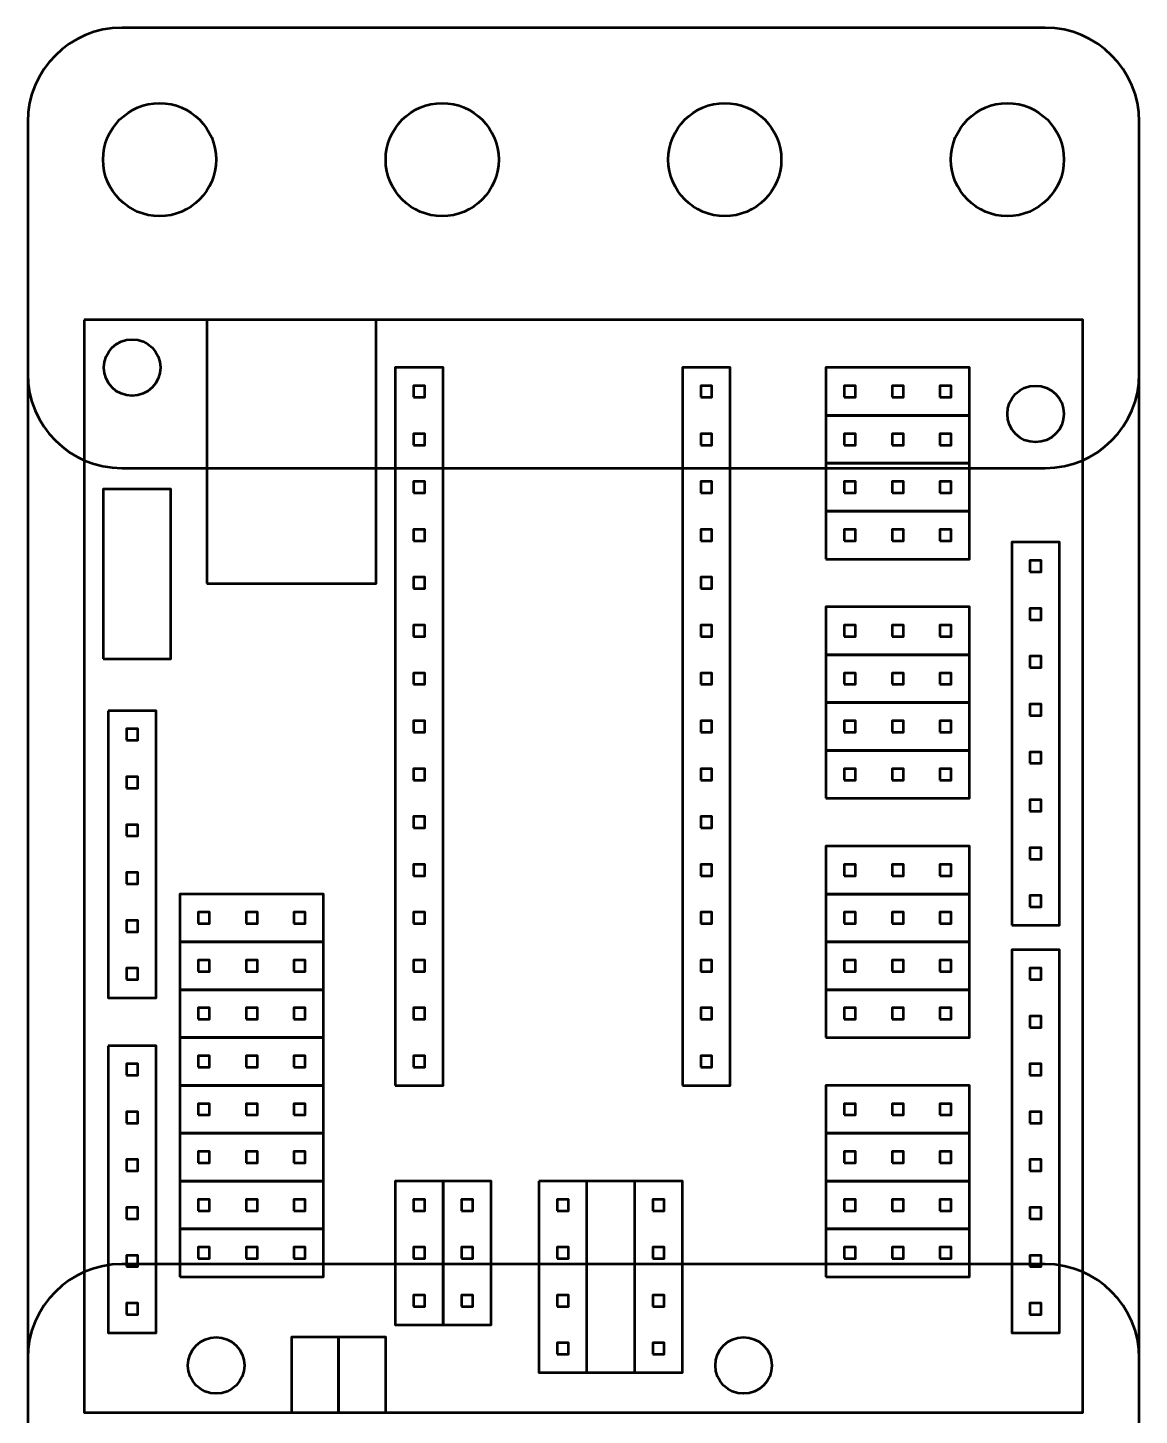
# Model space of a CAD drawing. Header units: centimetres. Extents: x -55 to 43, y -73 to 74.
# Drawn here: x -2.95 to 2.95, y -22.41 to -15.05 of the extents above; entities that cross this region are included whole.
import ezdxf

# ---------------------------------------------------------------- set-up
doc = ezdxf.new("R2010")
doc.units = ezdxf.units.CM
doc.header["$MEASUREMENT"] = 0
doc.layers.add('Layer 1', color=7, linetype='Continuous')

msp = doc.modelspace()

# ---------------------------------------------------------------- linework, layer by layer
at = {"layer": 'Layer 1', "color": 4, "lineweight": 53}
for points in [[(-2, -18), (-1.1, -18), (-1.1, -16.6), (-2, -16.6), (-2, -18)], [(-0.999, -20.66401), (-0.745, -20.66401), (-0.745, -16.85401), (-0.999, -16.85401), (-0.999, -20.66401)], [(0.525, -20.66401), (0.779, -20.66401), (0.779, -16.85401), (0.525, -16.85401), (0.525, -20.66401)], [(-0.902, -17.011), (-0.842, -17.011), (-0.842, -16.951), (-0.902, -16.951), (-0.902, -17.011)], [(0.622, -17.011), (0.682, -17.011), (0.682, -16.951), (0.622, -16.951), (0.622, -17.011)], [(-0.902, -17.265), (-0.842, -17.265), (-0.842, -17.205), (-0.902, -17.205), (-0.902, -17.265)], [(0.622, -17.265), (0.682, -17.265), (0.682, -17.205), (0.622, -17.205), (0.622, -17.265)], [(-2.55, -18.4), (-2.19, -18.4), (-2.19, -17.5), (-2.55, -17.5), (-2.55, -18.4)], [(-0.902, -17.519), (-0.842, -17.519), (-0.842, -17.459), (-0.902, -17.459), (-0.902, -17.519)], [(0.622, -17.519), (0.682, -17.519), (0.682, -17.459), (0.622, -17.459), (0.622, -17.519)], [(-0.902, -17.773), (-0.842, -17.773), (-0.842, -17.713), (-0.902, -17.713), (-0.902, -17.773)], [(0.622, -17.773), (0.682, -17.773), (0.682, -17.713), (0.622, -17.713), (0.622, -17.773)], [(2.273, -19.81325), (2.527, -19.81325), (2.527, -17.78125), (2.273, -17.78125), (2.273, -19.81325)], [(2.37, -17.93825), (2.43, -17.93825), (2.43, -17.87825), (2.37, -17.87825), (2.37, -17.93825)], [(-0.902, -18.027), (-0.842, -18.027), (-0.842, -17.967), (-0.902, -17.967), (-0.902, -18.027)], [(0.622, -18.027), (0.682, -18.027), (0.682, -17.967), (0.622, -17.967), (0.622, -18.027)], [(2.37, -18.19225), (2.43, -18.19225), (2.43, -18.13225), (2.37, -18.13225), (2.37, -18.19225)], [(-0.902, -18.281), (-0.842, -18.281), (-0.842, -18.221), (-0.902, -18.221), (-0.902, -18.281)], [(0.622, -18.281), (0.682, -18.281), (0.682, -18.221), (0.622, -18.221), (0.622, -18.281)], [(2.37, -18.44625), (2.43, -18.44625), (2.43, -18.38625), (2.37, -18.38625), (2.37, -18.44625)], [(-0.902, -18.535), (-0.842, -18.535), (-0.842, -18.475), (-0.902, -18.475), (-0.902, -18.535)], [(0.622, -18.535), (0.682, -18.535), (0.682, -18.475), (0.622, -18.475), (0.622, -18.535)], [(2.37, -18.70025), (2.43, -18.70025), (2.43, -18.64025), (2.37, -18.64025), (2.37, -18.70025)], [(-2.426, -18.832), (-2.366, -18.832), (-2.366, -18.772), (-2.426, -18.772), (-2.426, -18.832)], [(-0.902, -18.789), (-0.842, -18.789), (-0.842, -18.729), (-0.902, -18.729), (-0.902, -18.789)], [(0.622, -18.789), (0.682, -18.789), (0.682, -18.729), (0.622, -18.729), (0.622, -18.789)], [(2.37, -18.95425), (2.43, -18.95425), (2.43, -18.89425), (2.37, -18.89425), (2.37, -18.95425)], [(-0.902, -19.043), (-0.842, -19.043), (-0.842, -18.983), (-0.902, -18.983), (-0.902, -19.043)], [(0.622, -19.043), (0.682, -19.043), (0.682, -18.983), (0.622, -18.983), (0.622, -19.043)], [(-2.426, -19.086), (-2.366, -19.086), (-2.366, -19.026), (-2.426, -19.026), (-2.426, -19.086)], [(2.37, -19.20825), (2.43, -19.20825), (2.43, -19.14825), (2.37, -19.14825), (2.37, -19.20825)], [(-2.426, -19.34), (-2.366, -19.34), (-2.366, -19.28), (-2.426, -19.28), (-2.426, -19.34)], [(-0.902, -19.297), (-0.842, -19.297), (-0.842, -19.237), (-0.902, -19.237), (-0.902, -19.297)], [(0.622, -19.297), (0.682, -19.297), (0.682, -19.237), (0.622, -19.237), (0.622, -19.297)], [(2.37, -19.46225), (2.43, -19.46225), (2.43, -19.40225), (2.37, -19.40225), (2.37, -19.46225)], [(-0.902, -19.551), (-0.842, -19.551), (-0.842, -19.491), (-0.902, -19.491), (-0.902, -19.551)], [(0.622, -19.551), (0.682, -19.551), (0.682, -19.491), (0.622, -19.491), (0.622, -19.551)], [(-2.426, -19.594), (-2.366, -19.594), (-2.366, -19.534), (-2.426, -19.534), (-2.426, -19.594)], [(2.37, -19.71625), (2.43, -19.71625), (2.43, -19.65625), (2.37, -19.65625), (2.37, -19.71625)], [(-2.426, -19.848), (-2.366, -19.848), (-2.366, -19.788), (-2.426, -19.788), (-2.426, -19.848)], [(-0.902, -19.805), (-0.842, -19.805), (-0.842, -19.745), (-0.902, -19.745), (-0.902, -19.805)], [(0.622, -19.805), (0.682, -19.805), (0.682, -19.745), (0.622, -19.745), (0.622, -19.805)], [(2.273, -21.97699), (2.527, -21.97699), (2.527, -19.94499), (2.273, -19.94499), (2.273, -21.97699)], [(-0.902, -20.059), (-0.842, -20.059), (-0.842, -19.999), (-0.902, -19.999), (-0.902, -20.059)], [(0.622, -20.059), (0.682, -20.059), (0.682, -19.999), (0.622, -19.999), (0.622, -20.059)], [(-2.426, -20.102), (-2.366, -20.102), (-2.366, -20.042), (-2.426, -20.042), (-2.426, -20.102)], [(2.37, -20.10199), (2.43, -20.10199), (2.43, -20.04199), (2.37, -20.04199), (2.37, -20.10199)], [(-0.902, -20.313), (-0.842, -20.313), (-0.842, -20.253), (-0.902, -20.253), (-0.902, -20.313)], [(0.622, -20.313), (0.682, -20.313), (0.682, -20.253), (0.622, -20.253), (0.622, -20.313)], [(2.37, -20.35599), (2.43, -20.35599), (2.43, -20.29599), (2.37, -20.29599), (2.37, -20.35599)], [(-0.902, -20.567), (-0.842, -20.567), (-0.842, -20.507), (-0.902, -20.507), (-0.902, -20.567)], [(0.622, -20.567), (0.682, -20.567), (0.682, -20.507), (0.622, -20.507), (0.622, -20.567)], [(-2.426, -20.61), (-2.366, -20.61), (-2.366, -20.55), (-2.426, -20.55), (-2.426, -20.61)], [(2.37, -20.60999), (2.43, -20.60999), (2.43, -20.54999), (2.37, -20.54999), (2.37, -20.60999)], [(-2.426, -20.864), (-2.366, -20.864), (-2.366, -20.804), (-2.426, -20.804), (-2.426, -20.864)], [(2.37, -20.86399), (2.43, -20.86399), (2.43, -20.80399), (2.37, -20.80399), (2.37, -20.86399)], [(-2.426, -21.118), (-2.366, -21.118), (-2.366, -21.058), (-2.426, -21.058), (-2.426, -21.118)], [(2.37, -21.11799), (2.43, -21.11799), (2.43, -21.05799), (2.37, -21.05799), (2.37, -21.11799)], [(-0.999, -21.934), (-0.745, -21.934), (-0.745, -21.172), (-0.999, -21.172), (-0.999, -21.934)], [(-0.745, -21.934), (-0.491, -21.934), (-0.491, -21.172), (-0.745, -21.172), (-0.745, -21.934)], [(-0.902, -21.329), (-0.842, -21.329), (-0.842, -21.269), (-0.902, -21.269), (-0.902, -21.329)], [(-0.648, -21.329), (-0.588, -21.329), (-0.588, -21.269), (-0.648, -21.269), (-0.648, -21.329)], [(-0.14, -21.329), (-0.08, -21.329), (-0.08, -21.269), (-0.14, -21.269), (-0.14, -21.329)], [(0.368, -21.329), (0.428, -21.329), (0.428, -21.269), (0.368, -21.269), (0.368, -21.329)], [(-2.426, -21.372), (-2.366, -21.372), (-2.366, -21.312), (-2.426, -21.312), (-2.426, -21.372)], [(2.37, -21.37199), (2.43, -21.37199), (2.43, -21.31199), (2.37, -21.31199), (2.37, -21.37199)], [(-2.426, -21.626), (-2.366, -21.626), (-2.366, -21.566), (-2.426, -21.566), (-2.426, -21.626)], [(-0.902, -21.583), (-0.842, -21.583), (-0.842, -21.523), (-0.902, -21.523), (-0.902, -21.583)], [(-0.648, -21.583), (-0.588, -21.583), (-0.588, -21.523), (-0.648, -21.523), (-0.648, -21.583)], [(-0.14, -21.583), (-0.08, -21.583), (-0.08, -21.523), (-0.14, -21.523), (-0.14, -21.583)], [(0.368, -21.583), (0.428, -21.583), (0.428, -21.523), (0.368, -21.523), (0.368, -21.583)], [(2.37, -21.62599), (2.43, -21.62599), (2.43, -21.56599), (2.37, -21.56599), (2.37, -21.62599)], [(-0.902, -21.837), (-0.842, -21.837), (-0.842, -21.777), (-0.902, -21.777), (-0.902, -21.837)], [(-0.648, -21.837), (-0.588, -21.837), (-0.588, -21.777), (-0.648, -21.777), (-0.648, -21.837)], [(-0.14, -21.837), (-0.08, -21.837), (-0.08, -21.777), (-0.14, -21.777), (-0.14, -21.837)], [(-0.14, -21.837), (-0.08, -21.837), (-0.08, -21.777), (-0.14, -21.777), (-0.14, -21.837)], [(0.368, -21.837), (0.428, -21.837), (0.428, -21.777), (0.368, -21.777), (0.368, -21.837)], [(0.368, -21.837), (0.428, -21.837), (0.428, -21.777), (0.368, -21.777), (0.368, -21.837)], [(-2.426, -21.88), (-2.366, -21.88), (-2.366, -21.82), (-2.426, -21.82), (-2.426, -21.88)], [(2.37, -21.87999), (2.43, -21.87999), (2.43, -21.81999), (2.37, -21.81999), (2.37, -21.87999)], [(-1.55, -22.4), (-1.3, -22.4), (-1.3, -22), (-1.55, -22), (-1.55, -22.4)], [(-1.3, -22.4), (-1.05, -22.4), (-1.05, -22), (-1.3, -22), (-1.3, -22.4)], [(-0.14, -22.091), (-0.08, -22.091), (-0.08, -22.031), (-0.14, -22.031), (-0.14, -22.091)], [(0.368, -22.091), (0.428, -22.091), (0.428, -22.031), (0.368, -22.031), (0.368, -22.091)]]:
    msp.add_lwpolyline(points, close=True, dxfattribs=at)
at = {"layer": 'Layer 1', "color": 1, "lineweight": 53}
for points in [[(-2, -18), (-1.1, -18), (-1.1, -16.6), (-2, -16.6), (-2, -18)], [(-0.999, -20.66401), (-0.745, -20.66401), (-0.745, -16.85401), (-0.999, -16.85401), (-0.999, -20.66401)], [(0.525, -20.66401), (0.779, -20.66401), (0.779, -16.85401), (0.525, -16.85401), (0.525, -20.66401)], [(-2.55, -18.4), (-2.19, -18.4), (-2.19, -17.5), (-2.55, -17.5), (-2.55, -18.4)]]:
    msp.add_lwpolyline(points, close=True, dxfattribs=at)
at = {"layer": 'Layer 1', "lineweight": 53}
for centre in [(-2.24999, -15.75001), (-2.24999, -15.75001), (-0.74999, -15.75001), (-0.74999, -15.75001), (0.75001, -15.75001), (0.75001, -15.75001), (2.25001, -15.75001), (2.25001, -15.75001)]:
    msp.add_ellipse(centre, major_axis=(0, 0.30001), ratio=1, dxfattribs=at)
at = {"layer": 'Layer 1', "color": 4, "lineweight": 53}
for centre in [(-2.396, -16.854), (2.4, -17.1), (-1.95, -22.15), (0.85, -22.15)]:
    msp.add_ellipse(centre, major_axis=(0, 0.15), ratio=1, dxfattribs=at)
at = {"layer": 'Layer 1', "lineweight": 53}
for points in [[(-2.95, -23.45), (-2.95, -23.45), (-2.95, -15.55), (-2.95, -15.55), (-2.95, -15.55), (-2.95, -15.27386), (-2.72614, -15.05), (-2.45, -15.05), (-2.45, -15.05), (-2.45, -15.05), (2.45, -15.05), (2.45, -15.05), (2.45, -15.05), (2.72614, -15.05), (2.95, -15.27386), (2.95, -15.55), (2.95, -15.55), (2.95, -15.55), (2.95, -23.45), (2.95, -23.45), (2.95, -23.45), (2.95, -23.72614), (2.72614, -23.95), (2.45, -23.95), (2.45, -23.95), (2.45, -23.95), (-2.45, -23.95), (-2.45, -23.95), (-2.45, -23.95), (-2.72614, -23.95), (-2.95, -23.72614), (-2.95, -23.45)], [(-2.95, -16.8875), (-2.95, -16.8875), (-2.95, -15.55), (-2.95, -15.55), (-2.95, -15.55), (-2.95, -15.27386), (-2.72614, -15.05), (-2.45, -15.05), (-2.45, -15.05), (-2.45, -15.05), (2.45, -15.05), (2.45, -15.05), (2.45, -15.05), (2.72614, -15.05), (2.95, -15.27386), (2.95, -15.55), (2.95, -15.55), (2.95, -15.55), (2.95, -16.8875), (2.95, -16.8875), (2.95, -16.8875), (2.95, -17.16364), (2.72614, -17.3875), (2.45, -17.3875), (2.45, -17.3875), (2.45, -17.3875), (-2.45, -17.3875), (-2.45, -17.3875), (-2.45, -17.3875), (-2.72614, -17.3875), (-2.95, -17.16364), (-2.95, -16.8875)], [(-2.95, -23.45), (-2.95, -23.45), (-2.95, -22.1125), (-2.95, -22.1125), (-2.95, -22.1125), (-2.95, -21.83636), (-2.72614, -21.6125), (-2.45, -21.6125), (-2.45, -21.6125), (-2.45, -21.6125), (2.45, -21.6125), (2.45, -21.6125), (2.45, -21.6125), (2.72614, -21.6125), (2.95, -21.83636), (2.95, -22.1125), (2.95, -22.1125), (2.95, -22.1125), (2.95, -23.45), (2.95, -23.45), (2.95, -23.45), (2.95, -23.72614), (2.72614, -23.95), (2.45, -23.95), (2.45, -23.95), (2.45, -23.95), (-2.45, -23.95), (-2.45, -23.95), (-2.45, -23.95), (-2.72614, -23.95), (-2.95, -23.72614), (-2.95, -23.45)]]:
    msp.add_open_spline(points, degree=3, knots=[0, 0, 0, 0, 0.1111111, 0.1111111, 0.1111111, 0.1111111, 0.2222222, 0.2222222, 0.2222222, 0.2222222, 0.3333333, 0.3333333, 0.3333333, 0.3333333, 0.4444444, 0.4444444, 0.4444444, 0.4444444, 0.5555556, 0.5555556, 0.5555556, 0.5555556, 0.6666667, 0.6666667, 0.6666667, 0.6666667, 0.7777778, 0.7777778, 0.7777778, 0.7777778, 1, 1, 1, 1], dxfattribs=at)
at = {"layer": 'Layer 1', "color": 4, "lineweight": 53}
for points in [[(-2.65, -16.6), (-2.65, -16.6), (2.65, -16.6), (2.65, -16.6), (2.65, -16.6), (2.65, -16.6), (2.65, -22.4), (2.65, -22.4), (2.65, -22.4), (2.65, -22.4), (-2.65, -22.4), (-2.65, -22.4), (-2.65, -22.4), (-2.65, -22.4), (-2.65, -16.6), (-2.65, -16.6)], [(1.287, -17.108), (1.287, -17.108), (1.287, -16.854), (1.287, -16.854), (1.287, -16.854), (1.287, -16.854), (2.049, -16.854), (2.049, -16.854), (2.049, -16.854), (2.049, -16.854), (2.049, -17.108), (2.049, -17.108), (2.049, -17.108), (2.049, -17.108), (1.287, -17.108), (1.287, -17.108)], [(1.384, -17.011), (1.384, -17.011), (1.384, -16.951), (1.384, -16.951), (1.384, -16.951), (1.384, -16.951), (1.444, -16.951), (1.444, -16.951), (1.444, -16.951), (1.444, -16.951), (1.444, -17.011), (1.444, -17.011), (1.444, -17.011), (1.444, -17.011), (1.384, -17.011), (1.384, -17.011)], [(1.638, -17.011), (1.638, -17.011), (1.638, -16.951), (1.638, -16.951), (1.638, -16.951), (1.638, -16.951), (1.698, -16.951), (1.698, -16.951), (1.698, -16.951), (1.698, -16.951), (1.698, -17.011), (1.698, -17.011), (1.698, -17.011), (1.698, -17.011), (1.638, -17.011), (1.638, -17.011)], [(1.892, -17.011), (1.892, -17.011), (1.892, -16.951), (1.892, -16.951), (1.892, -16.951), (1.892, -16.951), (1.952, -16.951), (1.952, -16.951), (1.952, -16.951), (1.952, -16.951), (1.952, -17.011), (1.952, -17.011), (1.952, -17.011), (1.952, -17.011), (1.892, -17.011), (1.892, -17.011)], [(1.287, -17.362), (1.287, -17.362), (1.287, -17.108), (1.287, -17.108), (1.287, -17.108), (1.287, -17.108), (2.049, -17.108), (2.049, -17.108), (2.049, -17.108), (2.049, -17.108), (2.049, -17.362), (2.049, -17.362), (2.049, -17.362), (2.049, -17.362), (1.287, -17.362), (1.287, -17.362)], [(1.384, -17.265), (1.384, -17.265), (1.384, -17.205), (1.384, -17.205), (1.384, -17.205), (1.384, -17.205), (1.444, -17.205), (1.444, -17.205), (1.444, -17.205), (1.444, -17.205), (1.444, -17.265), (1.444, -17.265), (1.444, -17.265), (1.444, -17.265), (1.384, -17.265), (1.384, -17.265)], [(1.638, -17.265), (1.638, -17.265), (1.638, -17.205), (1.638, -17.205), (1.638, -17.205), (1.638, -17.205), (1.698, -17.205), (1.698, -17.205), (1.698, -17.205), (1.698, -17.205), (1.698, -17.265), (1.698, -17.265), (1.698, -17.265), (1.698, -17.265), (1.638, -17.265), (1.638, -17.265)], [(1.892, -17.265), (1.892, -17.265), (1.892, -17.205), (1.892, -17.205), (1.892, -17.205), (1.892, -17.205), (1.952, -17.205), (1.952, -17.205), (1.952, -17.205), (1.952, -17.205), (1.952, -17.265), (1.952, -17.265), (1.952, -17.265), (1.952, -17.265), (1.892, -17.265), (1.892, -17.265)], [(1.287, -17.616), (1.287, -17.616), (1.287, -17.362), (1.287, -17.362), (1.287, -17.362), (1.287, -17.362), (2.049, -17.362), (2.049, -17.362), (2.049, -17.362), (2.049, -17.362), (2.049, -17.616), (2.049, -17.616), (2.049, -17.616), (2.049, -17.616), (1.287, -17.616), (1.287, -17.616)], [(1.384, -17.519), (1.384, -17.519), (1.384, -17.459), (1.384, -17.459), (1.384, -17.459), (1.384, -17.459), (1.444, -17.459), (1.444, -17.459), (1.444, -17.459), (1.444, -17.459), (1.444, -17.519), (1.444, -17.519), (1.444, -17.519), (1.444, -17.519), (1.384, -17.519), (1.384, -17.519)], [(1.638, -17.519), (1.638, -17.519), (1.638, -17.459), (1.638, -17.459), (1.638, -17.459), (1.638, -17.459), (1.698, -17.459), (1.698, -17.459), (1.698, -17.459), (1.698, -17.459), (1.698, -17.519), (1.698, -17.519), (1.698, -17.519), (1.698, -17.519), (1.638, -17.519), (1.638, -17.519)], [(1.892, -17.519), (1.892, -17.519), (1.892, -17.459), (1.892, -17.459), (1.892, -17.459), (1.892, -17.459), (1.952, -17.459), (1.952, -17.459), (1.952, -17.459), (1.952, -17.459), (1.952, -17.519), (1.952, -17.519), (1.952, -17.519), (1.952, -17.519), (1.892, -17.519), (1.892, -17.519)], [(1.287, -17.87), (1.287, -17.87), (1.287, -17.616), (1.287, -17.616), (1.287, -17.616), (1.287, -17.616), (2.049, -17.616), (2.049, -17.616), (2.049, -17.616), (2.049, -17.616), (2.049, -17.87), (2.049, -17.87), (2.049, -17.87), (2.049, -17.87), (1.287, -17.87), (1.287, -17.87)], [(1.384, -17.773), (1.384, -17.773), (1.384, -17.713), (1.384, -17.713), (1.384, -17.713), (1.384, -17.713), (1.444, -17.713), (1.444, -17.713), (1.444, -17.713), (1.444, -17.713), (1.444, -17.773), (1.444, -17.773), (1.444, -17.773), (1.444, -17.773), (1.384, -17.773), (1.384, -17.773)], [(1.638, -17.773), (1.638, -17.773), (1.638, -17.713), (1.638, -17.713), (1.638, -17.713), (1.638, -17.713), (1.698, -17.713), (1.698, -17.713), (1.698, -17.713), (1.698, -17.713), (1.698, -17.773), (1.698, -17.773), (1.698, -17.773), (1.698, -17.773), (1.638, -17.773), (1.638, -17.773)], [(1.892, -17.773), (1.892, -17.773), (1.892, -17.713), (1.892, -17.713), (1.892, -17.713), (1.892, -17.713), (1.952, -17.713), (1.952, -17.713), (1.952, -17.713), (1.952, -17.713), (1.952, -17.773), (1.952, -17.773), (1.952, -17.773), (1.952, -17.773), (1.892, -17.773), (1.892, -17.773)], [(1.287, -18.378), (1.287, -18.378), (1.287, -18.124), (1.287, -18.124), (1.287, -18.124), (1.287, -18.124), (2.049, -18.124), (2.049, -18.124), (2.049, -18.124), (2.049, -18.124), (2.049, -18.378), (2.049, -18.378), (2.049, -18.378), (2.049, -18.378), (1.287, -18.378), (1.287, -18.378)], [(1.384, -18.281), (1.384, -18.281), (1.384, -18.221), (1.384, -18.221), (1.384, -18.221), (1.384, -18.221), (1.444, -18.221), (1.444, -18.221), (1.444, -18.221), (1.444, -18.221), (1.444, -18.281), (1.444, -18.281), (1.444, -18.281), (1.444, -18.281), (1.384, -18.281), (1.384, -18.281)], [(1.638, -18.281), (1.638, -18.281), (1.638, -18.221), (1.638, -18.221), (1.638, -18.221), (1.638, -18.221), (1.698, -18.221), (1.698, -18.221), (1.698, -18.221), (1.698, -18.221), (1.698, -18.281), (1.698, -18.281), (1.698, -18.281), (1.698, -18.281), (1.638, -18.281), (1.638, -18.281)], [(1.892, -18.281), (1.892, -18.281), (1.892, -18.221), (1.892, -18.221), (1.892, -18.221), (1.892, -18.221), (1.952, -18.221), (1.952, -18.221), (1.952, -18.221), (1.952, -18.221), (1.952, -18.281), (1.952, -18.281), (1.952, -18.281), (1.952, -18.281), (1.892, -18.281), (1.892, -18.281)], [(1.287, -18.632), (1.287, -18.632), (1.287, -18.378), (1.287, -18.378), (1.287, -18.378), (1.287, -18.378), (2.049, -18.378), (2.049, -18.378), (2.049, -18.378), (2.049, -18.378), (2.049, -18.632), (2.049, -18.632), (2.049, -18.632), (2.049, -18.632), (1.287, -18.632), (1.287, -18.632)], [(1.384, -18.535), (1.384, -18.535), (1.384, -18.475), (1.384, -18.475), (1.384, -18.475), (1.384, -18.475), (1.444, -18.475), (1.444, -18.475), (1.444, -18.475), (1.444, -18.475), (1.444, -18.535), (1.444, -18.535), (1.444, -18.535), (1.444, -18.535), (1.384, -18.535), (1.384, -18.535)], [(1.638, -18.535), (1.638, -18.535), (1.638, -18.475), (1.638, -18.475), (1.638, -18.475), (1.638, -18.475), (1.698, -18.475), (1.698, -18.475), (1.698, -18.475), (1.698, -18.475), (1.698, -18.535), (1.698, -18.535), (1.698, -18.535), (1.698, -18.535), (1.638, -18.535), (1.638, -18.535)], [(1.892, -18.535), (1.892, -18.535), (1.892, -18.475), (1.892, -18.475), (1.892, -18.475), (1.892, -18.475), (1.952, -18.475), (1.952, -18.475), (1.952, -18.475), (1.952, -18.475), (1.952, -18.535), (1.952, -18.535), (1.952, -18.535), (1.952, -18.535), (1.892, -18.535), (1.892, -18.535)], [(1.287, -18.886), (1.287, -18.886), (1.287, -18.632), (1.287, -18.632), (1.287, -18.632), (1.287, -18.632), (2.049, -18.632), (2.049, -18.632), (2.049, -18.632), (2.049, -18.632), (2.049, -18.886), (2.049, -18.886), (2.049, -18.886), (2.049, -18.886), (1.287, -18.886), (1.287, -18.886)], [(-2.523, -18.675), (-2.523, -18.675), (-2.269, -18.675), (-2.269, -18.675), (-2.269, -18.675), (-2.269, -18.675), (-2.269, -20.199), (-2.269, -20.199), (-2.269, -20.199), (-2.269, -20.199), (-2.523, -20.199), (-2.523, -20.199), (-2.523, -20.199), (-2.523, -20.199), (-2.523, -18.675), (-2.523, -18.675)], [(1.384, -18.789), (1.384, -18.789), (1.384, -18.729), (1.384, -18.729), (1.384, -18.729), (1.384, -18.729), (1.444, -18.729), (1.444, -18.729), (1.444, -18.729), (1.444, -18.729), (1.444, -18.789), (1.444, -18.789), (1.444, -18.789), (1.444, -18.789), (1.384, -18.789), (1.384, -18.789)], [(1.638, -18.789), (1.638, -18.789), (1.638, -18.729), (1.638, -18.729), (1.638, -18.729), (1.638, -18.729), (1.698, -18.729), (1.698, -18.729), (1.698, -18.729), (1.698, -18.729), (1.698, -18.789), (1.698, -18.789), (1.698, -18.789), (1.698, -18.789), (1.638, -18.789), (1.638, -18.789)], [(1.892, -18.789), (1.892, -18.789), (1.892, -18.729), (1.892, -18.729), (1.892, -18.729), (1.892, -18.729), (1.952, -18.729), (1.952, -18.729), (1.952, -18.729), (1.952, -18.729), (1.952, -18.789), (1.952, -18.789), (1.952, -18.789), (1.952, -18.789), (1.892, -18.789), (1.892, -18.789)], [(1.287, -19.14), (1.287, -19.14), (1.287, -18.886), (1.287, -18.886), (1.287, -18.886), (1.287, -18.886), (2.049, -18.886), (2.049, -18.886), (2.049, -18.886), (2.049, -18.886), (2.049, -19.14), (2.049, -19.14), (2.049, -19.14), (2.049, -19.14), (1.287, -19.14), (1.287, -19.14)], [(1.384, -19.043), (1.384, -19.043), (1.384, -18.983), (1.384, -18.983), (1.384, -18.983), (1.384, -18.983), (1.444, -18.983), (1.444, -18.983), (1.444, -18.983), (1.444, -18.983), (1.444, -19.043), (1.444, -19.043), (1.444, -19.043), (1.444, -19.043), (1.384, -19.043), (1.384, -19.043)], [(1.638, -19.043), (1.638, -19.043), (1.638, -18.983), (1.638, -18.983), (1.638, -18.983), (1.638, -18.983), (1.698, -18.983), (1.698, -18.983), (1.698, -18.983), (1.698, -18.983), (1.698, -19.043), (1.698, -19.043), (1.698, -19.043), (1.698, -19.043), (1.638, -19.043), (1.638, -19.043)], [(1.892, -19.043), (1.892, -19.043), (1.892, -18.983), (1.892, -18.983), (1.892, -18.983), (1.892, -18.983), (1.952, -18.983), (1.952, -18.983), (1.952, -18.983), (1.952, -18.983), (1.952, -19.043), (1.952, -19.043), (1.952, -19.043), (1.952, -19.043), (1.892, -19.043), (1.892, -19.043)], [(1.287, -19.648), (1.287, -19.648), (1.287, -19.394), (1.287, -19.394), (1.287, -19.394), (1.287, -19.394), (2.049, -19.394), (2.049, -19.394), (2.049, -19.394), (2.049, -19.394), (2.049, -19.648), (2.049, -19.648), (2.049, -19.648), (2.049, -19.648), (1.287, -19.648), (1.287, -19.648)], [(1.384, -19.551), (1.384, -19.551), (1.384, -19.491), (1.384, -19.491), (1.384, -19.491), (1.384, -19.491), (1.444, -19.491), (1.444, -19.491), (1.444, -19.491), (1.444, -19.491), (1.444, -19.551), (1.444, -19.551), (1.444, -19.551), (1.444, -19.551), (1.384, -19.551), (1.384, -19.551)], [(1.638, -19.551), (1.638, -19.551), (1.638, -19.491), (1.638, -19.491), (1.638, -19.491), (1.638, -19.491), (1.698, -19.491), (1.698, -19.491), (1.698, -19.491), (1.698, -19.491), (1.698, -19.551), (1.698, -19.551), (1.698, -19.551), (1.698, -19.551), (1.638, -19.551), (1.638, -19.551)], [(1.892, -19.551), (1.892, -19.551), (1.892, -19.491), (1.892, -19.491), (1.892, -19.491), (1.892, -19.491), (1.952, -19.491), (1.952, -19.491), (1.952, -19.491), (1.952, -19.491), (1.952, -19.551), (1.952, -19.551), (1.952, -19.551), (1.952, -19.551), (1.892, -19.551), (1.892, -19.551)], [(-2.142, -19.902), (-2.142, -19.902), (-2.142, -19.648), (-2.142, -19.648), (-2.142, -19.648), (-2.142, -19.648), (-1.38, -19.648), (-1.38, -19.648), (-1.38, -19.648), (-1.38, -19.648), (-1.38, -19.902), (-1.38, -19.902), (-1.38, -19.902), (-1.38, -19.902), (-2.142, -19.902), (-2.142, -19.902)], [(1.287, -19.902), (1.287, -19.902), (1.287, -19.648), (1.287, -19.648), (1.287, -19.648), (1.287, -19.648), (2.049, -19.648), (2.049, -19.648), (2.049, -19.648), (2.049, -19.648), (2.049, -19.902), (2.049, -19.902), (2.049, -19.902), (2.049, -19.902), (1.287, -19.902), (1.287, -19.902)], [(-2.045, -19.805), (-2.045, -19.805), (-2.045, -19.745), (-2.045, -19.745), (-2.045, -19.745), (-2.045, -19.745), (-1.985, -19.745), (-1.985, -19.745), (-1.985, -19.745), (-1.985, -19.745), (-1.985, -19.805), (-1.985, -19.805), (-1.985, -19.805), (-1.985, -19.805), (-2.045, -19.805), (-2.045, -19.805)], [(-1.791, -19.805), (-1.791, -19.805), (-1.791, -19.745), (-1.791, -19.745), (-1.791, -19.745), (-1.791, -19.745), (-1.731, -19.745), (-1.731, -19.745), (-1.731, -19.745), (-1.731, -19.745), (-1.731, -19.805), (-1.731, -19.805), (-1.731, -19.805), (-1.731, -19.805), (-1.791, -19.805), (-1.791, -19.805)], [(-1.537, -19.805), (-1.537, -19.805), (-1.537, -19.745), (-1.537, -19.745), (-1.537, -19.745), (-1.537, -19.745), (-1.477, -19.745), (-1.477, -19.745), (-1.477, -19.745), (-1.477, -19.745), (-1.477, -19.805), (-1.477, -19.805), (-1.477, -19.805), (-1.477, -19.805), (-1.537, -19.805), (-1.537, -19.805)], [(1.384, -19.805), (1.384, -19.805), (1.384, -19.745), (1.384, -19.745), (1.384, -19.745), (1.384, -19.745), (1.444, -19.745), (1.444, -19.745), (1.444, -19.745), (1.444, -19.745), (1.444, -19.805), (1.444, -19.805), (1.444, -19.805), (1.444, -19.805), (1.384, -19.805), (1.384, -19.805)], [(1.638, -19.805), (1.638, -19.805), (1.638, -19.745), (1.638, -19.745), (1.638, -19.745), (1.638, -19.745), (1.698, -19.745), (1.698, -19.745), (1.698, -19.745), (1.698, -19.745), (1.698, -19.805), (1.698, -19.805), (1.698, -19.805), (1.698, -19.805), (1.638, -19.805), (1.638, -19.805)], [(1.892, -19.805), (1.892, -19.805), (1.892, -19.745), (1.892, -19.745), (1.892, -19.745), (1.892, -19.745), (1.952, -19.745), (1.952, -19.745), (1.952, -19.745), (1.952, -19.745), (1.952, -19.805), (1.952, -19.805), (1.952, -19.805), (1.952, -19.805), (1.892, -19.805), (1.892, -19.805)], [(-2.142, -20.156), (-2.142, -20.156), (-2.142, -19.902), (-2.142, -19.902), (-2.142, -19.902), (-2.142, -19.902), (-1.38, -19.902), (-1.38, -19.902), (-1.38, -19.902), (-1.38, -19.902), (-1.38, -20.156), (-1.38, -20.156), (-1.38, -20.156), (-1.38, -20.156), (-2.142, -20.156), (-2.142, -20.156)], [(1.287, -20.156), (1.287, -20.156), (1.287, -19.902), (1.287, -19.902), (1.287, -19.902), (1.287, -19.902), (2.049, -19.902), (2.049, -19.902), (2.049, -19.902), (2.049, -19.902), (2.049, -20.156), (2.049, -20.156), (2.049, -20.156), (2.049, -20.156), (1.287, -20.156), (1.287, -20.156)], [(-2.045, -20.059), (-2.045, -20.059), (-2.045, -19.999), (-2.045, -19.999), (-2.045, -19.999), (-2.045, -19.999), (-1.985, -19.999), (-1.985, -19.999), (-1.985, -19.999), (-1.985, -19.999), (-1.985, -20.059), (-1.985, -20.059), (-1.985, -20.059), (-1.985, -20.059), (-2.045, -20.059), (-2.045, -20.059)], [(-1.791, -20.059), (-1.791, -20.059), (-1.791, -19.999), (-1.791, -19.999), (-1.791, -19.999), (-1.791, -19.999), (-1.731, -19.999), (-1.731, -19.999), (-1.731, -19.999), (-1.731, -19.999), (-1.731, -20.059), (-1.731, -20.059), (-1.731, -20.059), (-1.731, -20.059), (-1.791, -20.059), (-1.791, -20.059)], [(-1.537, -20.059), (-1.537, -20.059), (-1.537, -19.999), (-1.537, -19.999), (-1.537, -19.999), (-1.537, -19.999), (-1.477, -19.999), (-1.477, -19.999), (-1.477, -19.999), (-1.477, -19.999), (-1.477, -20.059), (-1.477, -20.059), (-1.477, -20.059), (-1.477, -20.059), (-1.537, -20.059), (-1.537, -20.059)], [(1.384, -20.059), (1.384, -20.059), (1.384, -19.999), (1.384, -19.999), (1.384, -19.999), (1.384, -19.999), (1.444, -19.999), (1.444, -19.999), (1.444, -19.999), (1.444, -19.999), (1.444, -20.059), (1.444, -20.059), (1.444, -20.059), (1.444, -20.059), (1.384, -20.059), (1.384, -20.059)], [(1.638, -20.059), (1.638, -20.059), (1.638, -19.999), (1.638, -19.999), (1.638, -19.999), (1.638, -19.999), (1.698, -19.999), (1.698, -19.999), (1.698, -19.999), (1.698, -19.999), (1.698, -20.059), (1.698, -20.059), (1.698, -20.059), (1.698, -20.059), (1.638, -20.059), (1.638, -20.059)], [(1.892, -20.059), (1.892, -20.059), (1.892, -19.999), (1.892, -19.999), (1.892, -19.999), (1.892, -19.999), (1.952, -19.999), (1.952, -19.999), (1.952, -19.999), (1.952, -19.999), (1.952, -20.059), (1.952, -20.059), (1.952, -20.059), (1.952, -20.059), (1.892, -20.059), (1.892, -20.059)], [(-2.142, -20.41), (-2.142, -20.41), (-2.142, -20.156), (-2.142, -20.156), (-2.142, -20.156), (-2.142, -20.156), (-1.38, -20.156), (-1.38, -20.156), (-1.38, -20.156), (-1.38, -20.156), (-1.38, -20.41), (-1.38, -20.41), (-1.38, -20.41), (-1.38, -20.41), (-2.142, -20.41), (-2.142, -20.41)], [(1.287, -20.41), (1.287, -20.41), (1.287, -20.156), (1.287, -20.156), (1.287, -20.156), (1.287, -20.156), (2.049, -20.156), (2.049, -20.156), (2.049, -20.156), (2.049, -20.156), (2.049, -20.41), (2.049, -20.41), (2.049, -20.41), (2.049, -20.41), (1.287, -20.41), (1.287, -20.41)], [(-2.045, -20.313), (-2.045, -20.313), (-2.045, -20.253), (-2.045, -20.253), (-2.045, -20.253), (-2.045, -20.253), (-1.985, -20.253), (-1.985, -20.253), (-1.985, -20.253), (-1.985, -20.253), (-1.985, -20.313), (-1.985, -20.313), (-1.985, -20.313), (-1.985, -20.313), (-2.045, -20.313), (-2.045, -20.313)], [(-1.791, -20.313), (-1.791, -20.313), (-1.791, -20.253), (-1.791, -20.253), (-1.791, -20.253), (-1.791, -20.253), (-1.731, -20.253), (-1.731, -20.253), (-1.731, -20.253), (-1.731, -20.253), (-1.731, -20.313), (-1.731, -20.313), (-1.731, -20.313), (-1.731, -20.313), (-1.791, -20.313), (-1.791, -20.313)], [(-1.537, -20.313), (-1.537, -20.313), (-1.537, -20.253), (-1.537, -20.253), (-1.537, -20.253), (-1.537, -20.253), (-1.477, -20.253), (-1.477, -20.253), (-1.477, -20.253), (-1.477, -20.253), (-1.477, -20.313), (-1.477, -20.313), (-1.477, -20.313), (-1.477, -20.313), (-1.537, -20.313), (-1.537, -20.313)], [(1.384, -20.313), (1.384, -20.313), (1.384, -20.253), (1.384, -20.253), (1.384, -20.253), (1.384, -20.253), (1.444, -20.253), (1.444, -20.253), (1.444, -20.253), (1.444, -20.253), (1.444, -20.313), (1.444, -20.313), (1.444, -20.313), (1.444, -20.313), (1.384, -20.313), (1.384, -20.313)], [(1.638, -20.313), (1.638, -20.313), (1.638, -20.253), (1.638, -20.253), (1.638, -20.253), (1.638, -20.253), (1.698, -20.253), (1.698, -20.253), (1.698, -20.253), (1.698, -20.253), (1.698, -20.313), (1.698, -20.313), (1.698, -20.313), (1.698, -20.313), (1.638, -20.313), (1.638, -20.313)], [(1.892, -20.313), (1.892, -20.313), (1.892, -20.253), (1.892, -20.253), (1.892, -20.253), (1.892, -20.253), (1.952, -20.253), (1.952, -20.253), (1.952, -20.253), (1.952, -20.253), (1.952, -20.313), (1.952, -20.313), (1.952, -20.313), (1.952, -20.313), (1.892, -20.313), (1.892, -20.313)], [(-2.523, -20.453), (-2.523, -20.453), (-2.269, -20.453), (-2.269, -20.453), (-2.269, -20.453), (-2.269, -20.453), (-2.269, -21.977), (-2.269, -21.977), (-2.269, -21.977), (-2.269, -21.977), (-2.523, -21.977), (-2.523, -21.977), (-2.523, -21.977), (-2.523, -21.977), (-2.523, -20.453), (-2.523, -20.453)], [(-2.142, -20.664), (-2.142, -20.664), (-2.142, -20.41), (-2.142, -20.41), (-2.142, -20.41), (-2.142, -20.41), (-1.38, -20.41), (-1.38, -20.41), (-1.38, -20.41), (-1.38, -20.41), (-1.38, -20.664), (-1.38, -20.664), (-1.38, -20.664), (-1.38, -20.664), (-2.142, -20.664), (-2.142, -20.664)], [(-2.045, -20.567), (-2.045, -20.567), (-2.045, -20.507), (-2.045, -20.507), (-2.045, -20.507), (-2.045, -20.507), (-1.985, -20.507), (-1.985, -20.507), (-1.985, -20.507), (-1.985, -20.507), (-1.985, -20.567), (-1.985, -20.567), (-1.985, -20.567), (-1.985, -20.567), (-2.045, -20.567), (-2.045, -20.567)], [(-1.791, -20.567), (-1.791, -20.567), (-1.791, -20.507), (-1.791, -20.507), (-1.791, -20.507), (-1.791, -20.507), (-1.731, -20.507), (-1.731, -20.507), (-1.731, -20.507), (-1.731, -20.507), (-1.731, -20.567), (-1.731, -20.567), (-1.731, -20.567), (-1.731, -20.567), (-1.791, -20.567), (-1.791, -20.567)], [(-1.537, -20.567), (-1.537, -20.567), (-1.537, -20.507), (-1.537, -20.507), (-1.537, -20.507), (-1.537, -20.507), (-1.477, -20.507), (-1.477, -20.507), (-1.477, -20.507), (-1.477, -20.507), (-1.477, -20.567), (-1.477, -20.567), (-1.477, -20.567), (-1.477, -20.567), (-1.537, -20.567), (-1.537, -20.567)], [(-2.142, -20.918), (-2.142, -20.918), (-2.142, -20.664), (-2.142, -20.664), (-2.142, -20.664), (-2.142, -20.664), (-1.38, -20.664), (-1.38, -20.664), (-1.38, -20.664), (-1.38, -20.664), (-1.38, -20.918), (-1.38, -20.918), (-1.38, -20.918), (-1.38, -20.918), (-2.142, -20.918), (-2.142, -20.918)], [(1.287, -20.918), (1.287, -20.918), (1.287, -20.664), (1.287, -20.664), (1.287, -20.664), (1.287, -20.664), (2.049, -20.664), (2.049, -20.664), (2.049, -20.664), (2.049, -20.664), (2.049, -20.918), (2.049, -20.918), (2.049, -20.918), (2.049, -20.918), (1.287, -20.918), (1.287, -20.918)], [(-2.045, -20.821), (-2.045, -20.821), (-2.045, -20.761), (-2.045, -20.761), (-2.045, -20.761), (-2.045, -20.761), (-1.985, -20.761), (-1.985, -20.761), (-1.985, -20.761), (-1.985, -20.761), (-1.985, -20.821), (-1.985, -20.821), (-1.985, -20.821), (-1.985, -20.821), (-2.045, -20.821), (-2.045, -20.821)], [(-1.791, -20.821), (-1.791, -20.821), (-1.791, -20.761), (-1.791, -20.761), (-1.791, -20.761), (-1.791, -20.761), (-1.731, -20.761), (-1.731, -20.761), (-1.731, -20.761), (-1.731, -20.761), (-1.731, -20.821), (-1.731, -20.821), (-1.731, -20.821), (-1.731, -20.821), (-1.791, -20.821), (-1.791, -20.821)], [(-1.537, -20.821), (-1.537, -20.821), (-1.537, -20.761), (-1.537, -20.761), (-1.537, -20.761), (-1.537, -20.761), (-1.477, -20.761), (-1.477, -20.761), (-1.477, -20.761), (-1.477, -20.761), (-1.477, -20.821), (-1.477, -20.821), (-1.477, -20.821), (-1.477, -20.821), (-1.537, -20.821), (-1.537, -20.821)], [(1.384, -20.821), (1.384, -20.821), (1.384, -20.761), (1.384, -20.761), (1.384, -20.761), (1.384, -20.761), (1.444, -20.761), (1.444, -20.761), (1.444, -20.761), (1.444, -20.761), (1.444, -20.821), (1.444, -20.821), (1.444, -20.821), (1.444, -20.821), (1.384, -20.821), (1.384, -20.821)], [(1.638, -20.821), (1.638, -20.821), (1.638, -20.761), (1.638, -20.761), (1.638, -20.761), (1.638, -20.761), (1.698, -20.761), (1.698, -20.761), (1.698, -20.761), (1.698, -20.761), (1.698, -20.821), (1.698, -20.821), (1.698, -20.821), (1.698, -20.821), (1.638, -20.821), (1.638, -20.821)], [(1.892, -20.821), (1.892, -20.821), (1.892, -20.761), (1.892, -20.761), (1.892, -20.761), (1.892, -20.761), (1.952, -20.761), (1.952, -20.761), (1.952, -20.761), (1.952, -20.761), (1.952, -20.821), (1.952, -20.821), (1.952, -20.821), (1.952, -20.821), (1.892, -20.821), (1.892, -20.821)], [(-2.142, -21.172), (-2.142, -21.172), (-2.142, -20.918), (-2.142, -20.918), (-2.142, -20.918), (-2.142, -20.918), (-1.38, -20.918), (-1.38, -20.918), (-1.38, -20.918), (-1.38, -20.918), (-1.38, -21.172), (-1.38, -21.172), (-1.38, -21.172), (-1.38, -21.172), (-2.142, -21.172), (-2.142, -21.172)], [(1.287, -21.172), (1.287, -21.172), (1.287, -20.918), (1.287, -20.918), (1.287, -20.918), (1.287, -20.918), (2.049, -20.918), (2.049, -20.918), (2.049, -20.918), (2.049, -20.918), (2.049, -21.172), (2.049, -21.172), (2.049, -21.172), (2.049, -21.172), (1.287, -21.172), (1.287, -21.172)], [(-2.045, -21.075), (-2.045, -21.075), (-2.045, -21.015), (-2.045, -21.015), (-2.045, -21.015), (-2.045, -21.015), (-1.985, -21.015), (-1.985, -21.015), (-1.985, -21.015), (-1.985, -21.015), (-1.985, -21.075), (-1.985, -21.075), (-1.985, -21.075), (-1.985, -21.075), (-2.045, -21.075), (-2.045, -21.075)], [(-1.791, -21.075), (-1.791, -21.075), (-1.791, -21.015), (-1.791, -21.015), (-1.791, -21.015), (-1.791, -21.015), (-1.731, -21.015), (-1.731, -21.015), (-1.731, -21.015), (-1.731, -21.015), (-1.731, -21.075), (-1.731, -21.075), (-1.731, -21.075), (-1.731, -21.075), (-1.791, -21.075), (-1.791, -21.075)], [(-1.537, -21.075), (-1.537, -21.075), (-1.537, -21.015), (-1.537, -21.015), (-1.537, -21.015), (-1.537, -21.015), (-1.477, -21.015), (-1.477, -21.015), (-1.477, -21.015), (-1.477, -21.015), (-1.477, -21.075), (-1.477, -21.075), (-1.477, -21.075), (-1.477, -21.075), (-1.537, -21.075), (-1.537, -21.075)], [(1.384, -21.075), (1.384, -21.075), (1.384, -21.015), (1.384, -21.015), (1.384, -21.015), (1.384, -21.015), (1.444, -21.015), (1.444, -21.015), (1.444, -21.015), (1.444, -21.015), (1.444, -21.075), (1.444, -21.075), (1.444, -21.075), (1.444, -21.075), (1.384, -21.075), (1.384, -21.075)], [(1.638, -21.075), (1.638, -21.075), (1.638, -21.015), (1.638, -21.015), (1.638, -21.015), (1.638, -21.015), (1.698, -21.015), (1.698, -21.015), (1.698, -21.015), (1.698, -21.015), (1.698, -21.075), (1.698, -21.075), (1.698, -21.075), (1.698, -21.075), (1.638, -21.075), (1.638, -21.075)], [(1.892, -21.075), (1.892, -21.075), (1.892, -21.015), (1.892, -21.015), (1.892, -21.015), (1.892, -21.015), (1.952, -21.015), (1.952, -21.015), (1.952, -21.015), (1.952, -21.015), (1.952, -21.075), (1.952, -21.075), (1.952, -21.075), (1.952, -21.075), (1.892, -21.075), (1.892, -21.075)], [(-2.142, -21.426), (-2.142, -21.426), (-2.142, -21.172), (-2.142, -21.172), (-2.142, -21.172), (-2.142, -21.172), (-1.38, -21.172), (-1.38, -21.172), (-1.38, -21.172), (-1.38, -21.172), (-1.38, -21.426), (-1.38, -21.426), (-1.38, -21.426), (-1.38, -21.426), (-2.142, -21.426), (-2.142, -21.426)], [(-0.237, -21.172), (-0.237, -21.172), (0.017, -21.172), (0.017, -21.172), (0.017, -21.172), (0.017, -21.172), (0.017, -22.188), (0.017, -22.188), (0.017, -22.188), (0.017, -22.188), (-0.237, -22.188), (-0.237, -22.188), (-0.237, -22.188), (-0.237, -22.188), (-0.237, -21.172), (-0.237, -21.172)], [(0.271, -21.172), (0.271, -21.172), (0.525, -21.172), (0.525, -21.172), (0.525, -21.172), (0.525, -21.172), (0.525, -22.188), (0.525, -22.188), (0.525, -22.188), (0.525, -22.188), (0.271, -22.188), (0.271, -22.188), (0.271, -22.188), (0.271, -22.188), (0.271, -21.172), (0.271, -21.172)], [(1.287, -21.426), (1.287, -21.426), (1.287, -21.172), (1.287, -21.172), (1.287, -21.172), (1.287, -21.172), (2.049, -21.172), (2.049, -21.172), (2.049, -21.172), (2.049, -21.172), (2.049, -21.426), (2.049, -21.426), (2.049, -21.426), (2.049, -21.426), (1.287, -21.426), (1.287, -21.426)], [(-2.045, -21.329), (-2.045, -21.329), (-2.045, -21.269), (-2.045, -21.269), (-2.045, -21.269), (-2.045, -21.269), (-1.985, -21.269), (-1.985, -21.269), (-1.985, -21.269), (-1.985, -21.269), (-1.985, -21.329), (-1.985, -21.329), (-1.985, -21.329), (-1.985, -21.329), (-2.045, -21.329), (-2.045, -21.329)], [(-1.791, -21.329), (-1.791, -21.329), (-1.791, -21.269), (-1.791, -21.269), (-1.791, -21.269), (-1.791, -21.269), (-1.731, -21.269), (-1.731, -21.269), (-1.731, -21.269), (-1.731, -21.269), (-1.731, -21.329), (-1.731, -21.329), (-1.731, -21.329), (-1.731, -21.329), (-1.791, -21.329), (-1.791, -21.329)], [(-1.537, -21.329), (-1.537, -21.329), (-1.537, -21.269), (-1.537, -21.269), (-1.537, -21.269), (-1.537, -21.269), (-1.477, -21.269), (-1.477, -21.269), (-1.477, -21.269), (-1.477, -21.269), (-1.477, -21.329), (-1.477, -21.329), (-1.477, -21.329), (-1.477, -21.329), (-1.537, -21.329), (-1.537, -21.329)], [(1.384, -21.329), (1.384, -21.329), (1.384, -21.269), (1.384, -21.269), (1.384, -21.269), (1.384, -21.269), (1.444, -21.269), (1.444, -21.269), (1.444, -21.269), (1.444, -21.269), (1.444, -21.329), (1.444, -21.329), (1.444, -21.329), (1.444, -21.329), (1.384, -21.329), (1.384, -21.329)], [(1.638, -21.329), (1.638, -21.329), (1.638, -21.269), (1.638, -21.269), (1.638, -21.269), (1.638, -21.269), (1.698, -21.269), (1.698, -21.269), (1.698, -21.269), (1.698, -21.269), (1.698, -21.329), (1.698, -21.329), (1.698, -21.329), (1.698, -21.329), (1.638, -21.329), (1.638, -21.329)], [(1.892, -21.329), (1.892, -21.329), (1.892, -21.269), (1.892, -21.269), (1.892, -21.269), (1.892, -21.269), (1.952, -21.269), (1.952, -21.269), (1.952, -21.269), (1.952, -21.269), (1.952, -21.329), (1.952, -21.329), (1.952, -21.329), (1.952, -21.329), (1.892, -21.329), (1.892, -21.329)], [(-2.142, -21.68), (-2.142, -21.68), (-2.142, -21.426), (-2.142, -21.426), (-2.142, -21.426), (-2.142, -21.426), (-1.38, -21.426), (-1.38, -21.426), (-1.38, -21.426), (-1.38, -21.426), (-1.38, -21.68), (-1.38, -21.68), (-1.38, -21.68), (-1.38, -21.68), (-2.142, -21.68), (-2.142, -21.68)], [(1.287, -21.68), (1.287, -21.68), (1.287, -21.426), (1.287, -21.426), (1.287, -21.426), (1.287, -21.426), (2.049, -21.426), (2.049, -21.426), (2.049, -21.426), (2.049, -21.426), (2.049, -21.68), (2.049, -21.68), (2.049, -21.68), (2.049, -21.68), (1.287, -21.68), (1.287, -21.68)], [(-2.045, -21.583), (-2.045, -21.583), (-2.045, -21.523), (-2.045, -21.523), (-2.045, -21.523), (-2.045, -21.523), (-1.985, -21.523), (-1.985, -21.523), (-1.985, -21.523), (-1.985, -21.523), (-1.985, -21.583), (-1.985, -21.583), (-1.985, -21.583), (-1.985, -21.583), (-2.045, -21.583), (-2.045, -21.583)], [(-1.791, -21.583), (-1.791, -21.583), (-1.791, -21.523), (-1.791, -21.523), (-1.791, -21.523), (-1.791, -21.523), (-1.731, -21.523), (-1.731, -21.523), (-1.731, -21.523), (-1.731, -21.523), (-1.731, -21.583), (-1.731, -21.583), (-1.731, -21.583), (-1.731, -21.583), (-1.791, -21.583), (-1.791, -21.583)], [(-1.537, -21.583), (-1.537, -21.583), (-1.537, -21.523), (-1.537, -21.523), (-1.537, -21.523), (-1.537, -21.523), (-1.477, -21.523), (-1.477, -21.523), (-1.477, -21.523), (-1.477, -21.523), (-1.477, -21.583), (-1.477, -21.583), (-1.477, -21.583), (-1.477, -21.583), (-1.537, -21.583), (-1.537, -21.583)], [(1.384, -21.583), (1.384, -21.583), (1.384, -21.523), (1.384, -21.523), (1.384, -21.523), (1.384, -21.523), (1.444, -21.523), (1.444, -21.523), (1.444, -21.523), (1.444, -21.523), (1.444, -21.583), (1.444, -21.583), (1.444, -21.583), (1.444, -21.583), (1.384, -21.583), (1.384, -21.583)], [(1.638, -21.583), (1.638, -21.583), (1.638, -21.523), (1.638, -21.523), (1.638, -21.523), (1.638, -21.523), (1.698, -21.523), (1.698, -21.523), (1.698, -21.523), (1.698, -21.523), (1.698, -21.583), (1.698, -21.583), (1.698, -21.583), (1.698, -21.583), (1.638, -21.583), (1.638, -21.583)], [(1.892, -21.583), (1.892, -21.583), (1.892, -21.523), (1.892, -21.523), (1.892, -21.523), (1.892, -21.523), (1.952, -21.523), (1.952, -21.523), (1.952, -21.523), (1.952, -21.523), (1.952, -21.583), (1.952, -21.583), (1.952, -21.583), (1.952, -21.583), (1.892, -21.583), (1.892, -21.583)]]:
    msp.add_open_spline(points, degree=3, knots=[0, 0, 0, 0, 0.2, 0.2, 0.2, 0.2, 0.4, 0.4, 0.4, 0.4, 0.6, 0.6, 0.6, 0.6, 1, 1, 1, 1], dxfattribs=at)
at = {"layer": 'Layer 1', "color": 1, "lineweight": 53}
for points in [[(1.287, -17.87), (1.287, -17.87), (1.287, -16.854), (1.287, -16.854), (1.287, -16.854), (1.287, -16.854), (2.049, -16.854), (2.049, -16.854), (2.049, -16.854), (2.049, -16.854), (2.049, -17.87), (2.049, -17.87), (2.049, -17.87), (2.049, -17.87), (1.287, -17.87), (1.287, -17.87)], [(-2.142, -21.68), (-2.142, -21.68), (-2.142, -19.648), (-2.142, -19.648), (-2.142, -19.648), (-2.142, -19.648), (-1.38, -19.648), (-1.38, -19.648), (-1.38, -19.648), (-1.38, -19.648), (-1.38, -21.68), (-1.38, -21.68), (-1.38, -21.68), (-1.38, -21.68), (-2.142, -21.68), (-2.142, -21.68)], [(2.273, -19.94499), (2.273, -19.94499), (2.527, -19.94499), (2.527, -19.94499), (2.527, -19.94499), (2.527, -19.94499), (2.527, -21.97699), (2.527, -21.97699), (2.527, -21.97699), (2.527, -21.97699), (2.273, -21.97699), (2.273, -21.97699), (2.273, -21.97699), (2.273, -21.97699), (2.273, -19.94499), (2.273, -19.94499)], [(-2.523, -20.453), (-2.523, -20.453), (-2.269, -20.453), (-2.269, -20.453), (-2.269, -20.453), (-2.269, -20.453), (-2.269, -21.977), (-2.269, -21.977), (-2.269, -21.977), (-2.269, -21.977), (-2.523, -21.977), (-2.523, -21.977), (-2.523, -21.977), (-2.523, -21.977), (-2.523, -20.453), (-2.523, -20.453)], [(1.287, -21.68), (1.287, -21.68), (1.287, -20.664), (1.287, -20.664), (1.287, -20.664), (1.287, -20.664), (2.049, -20.664), (2.049, -20.664), (2.049, -20.664), (2.049, -20.664), (2.049, -21.68), (2.049, -21.68), (2.049, -21.68), (2.049, -21.68), (1.287, -21.68), (1.287, -21.68)], [(-0.999, -21.172), (-0.999, -21.172), (-0.491, -21.172), (-0.491, -21.172), (-0.491, -21.172), (-0.491, -21.172), (-0.491, -21.934), (-0.491, -21.934), (-0.491, -21.934), (-0.491, -21.934), (-0.999, -21.934), (-0.999, -21.934), (-0.999, -21.934), (-0.999, -21.934), (-0.999, -21.172), (-0.999, -21.172)], [(-0.237, -21.172), (-0.237, -21.172), (0.525, -21.172), (0.525, -21.172), (0.525, -21.172), (0.525, -21.172), (0.525, -22.188), (0.525, -22.188), (0.525, -22.188), (0.525, -22.188), (-0.237, -22.188), (-0.237, -22.188), (-0.237, -22.188), (-0.237, -22.188), (-0.237, -21.172), (-0.237, -21.172)], [(-1.55, -22), (-1.55, -22), (-1.05, -22), (-1.05, -22), (-1.05, -22), (-1.05, -22), (-1.05, -22.4), (-1.05, -22.4), (-1.05, -22.4), (-1.05, -22.4), (-1.55, -22.4), (-1.55, -22.4), (-1.55, -22.4), (-1.55, -22.4), (-1.55, -22), (-1.55, -22)]]:
    msp.add_open_spline(points, degree=3, knots=[0, 0, 0, 0, 0.2, 0.2, 0.2, 0.2, 0.4, 0.4, 0.4, 0.4, 0.6, 0.6, 0.6, 0.6, 1, 1, 1, 1], dxfattribs=at)

doc.saveas('drawing.dxf')
